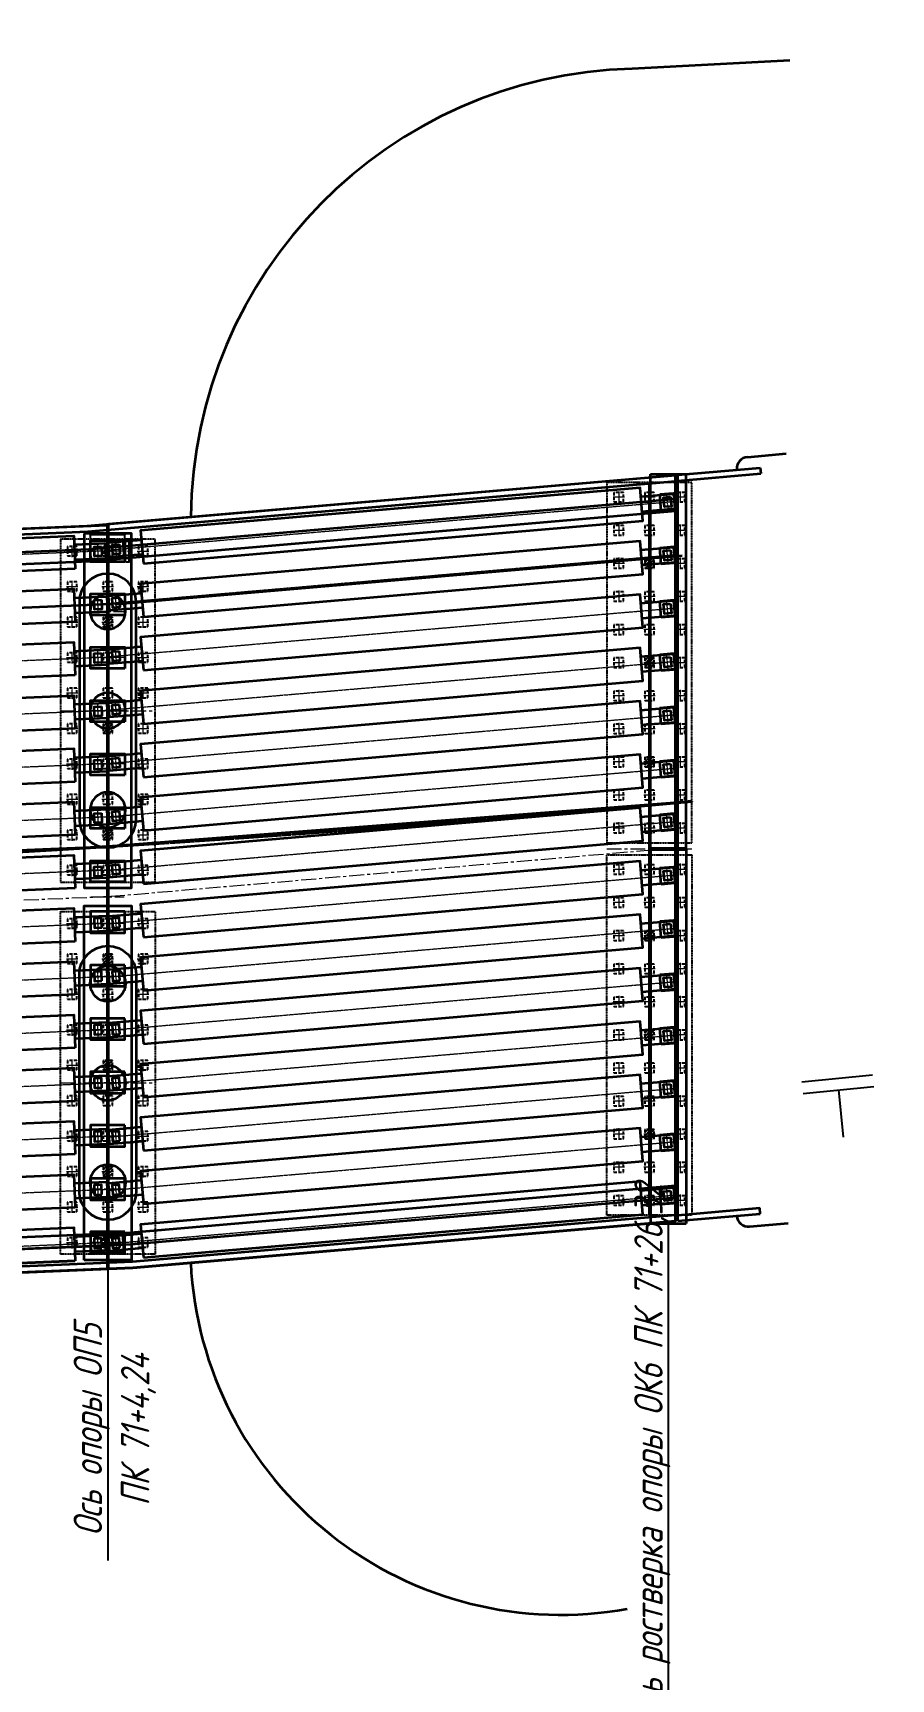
# Model space of a CAD drawing. Header units: millimetres. Extents: x 265754 to 14267433, y -6145605 to 2433772.
# Drawn here: x 6899456 to 6935735, y -503989 to -434342 of the extents above; entities that cross this region are included whole.
import ezdxf
from ezdxf import colors
from ezdxf.entities.mleader import LeaderData, LeaderLine
from ezdxf.math import Vec2, Vec3

# ---------------------------------------------------------------- set-up
doc = ezdxf.new("R2010")
doc.units = ezdxf.units.MM
for name, pattern in [('CENTER', [50.8, 31.75, -6.35, 6.35, -6.35]), ('невидимая', [9.525, 6.35, -3.175]), ('осевая', [2, 1.25, -0.25, 0.25, -0.25])]:
    doc.linetypes.add(name, pattern=pattern)
for name, color, linetype, lineweight in [('1-Бетон', 106, 'Continuous', 35), ('1-Оси', 1, 'CENTER', 20), ('ИС_Выноски', 3, 'Continuous', 18), ('ИС_Ось', 3, 'осевая', 18)]:
    doc.layers.add(name, color=color, linetype=linetype, lineweight=lineweight)
doc.layers.add('_Defpoints', color=8, linetype='Continuous', plot=False)
doc.layers.add('ИС_Невидимая', color=4, linetype='невидимая')
doc.layers.add('Штриховая', color=7, linetype='Continuous')
doc.styles.add('0', font='isocpeur.ttf', dxfattribs={"width": 0.8, "oblique": 15})
doc.styles.add('ISOCPEUR', font='isocpeur.ttf', dxfattribs={"width": 0.8, "oblique": 15, "height": 2.5})
doc.dimstyles.new('М25', dxfattribs={"dimscale": 25, "dimtxt": 2.5, "dimasz": 2, "dimexe": 1, "dimexo": 1, "dimgap": 1, "dimtad": 1, "dimdec": 0, "dimtxsty": '0', "dimblk1": 'OBLIQUE', "dimblk2": 'OBLIQUE', "dimsah": 1, "dimcen": 2.5, "dimdle": 1, "dimclrd": 256, "dimclre": 256, "dimclrt": 256, "dimaunit": 1, "dimadec": 0, "dimazin": 0, "dimtfac": 0.75, "dimtdec": 0, "dimtmove": 1, "dimatfit": 2, "dimldrblk": 'OBLIQUE', "dimfxl": 1, "dimtolj": 1, "dimtzin": 0, "dimlwd": -1, "dimlwe": -1, "dimarcsym": 0})
doc.dimstyles.new('М400нов', dxfattribs={"dimscale": 400, "dimtxt": 2.5, "dimasz": 2, "dimexe": 1, "dimexo": 1, "dimgap": 0.8, "dimtad": 1, "dimdec": 0, "dimzin": 0, "dimdsep": 46, "dimtxsty": '0', "dimblk": 'OBLIQUE', "dimcen": 0.09, "dimdle": 1, "dimclrd": 256, "dimclre": 256, "dimclrt": 256, "dimadec": 4, "dimazin": 0, "dimtfac": 1, "dimtdec": 0, "dimtmove": 1, "dimatfit": 2, "dimfxl": 1, "dimtolj": 1, "dimtzin": 0, "dimlwd": -1, "dimarcsym": 0})
pattern_1 = [(45.00024, (6856968.07, -515539.35), (-67.35221, 67.35163), [])]
pattern_2 = [(45.00024, (6856968.07, -511339.35), (-67.35221, 67.35163), [])]
pattern_3 = [(45.00024, (6856968.07, -507139.35), (-67.35221, 67.35163), [])]

# ---------------------------------------------------------------- blocks, each defined once
blk = doc.blocks.new('_None')
blk = doc.blocks.new('*D292')
at = {"layer": '1-Бетон', "transparency": 16777216}
blk.add_line((6933750, -658489), (6934314, -664008), dxfattribs=at)
blk.add_solid([(6934447, -663994), (6934182, -664022), (6934396, -664804)], dxfattribs=at)
at = {"layer": 'Defpoints', "color": 0, "transparency": 16777216}
for p in [(6853074, 131052), (6934396, -664804)]:
    blk.add_point(p, dxfattribs=at)
at = {"layer": '1-Бетон', "transparency": 16777216, "insert": (6934808, -660767), "char_height": 1000, "attachment_point": 5, "rotation": 275.83435, "style": '0'}
blk.add_mtext('\\A1;R800000', dxfattribs=at)
blk = doc.blocks.new('б33 план')
at = {"layer": '1-Бетон'}
blk.add_lwpolyline([(1400, 700), (31600, 700), (31600, -700), (1400, -700)], close=True, dxfattribs=at)
for points in [[(1400, 310), (0, 310), (0, -310), (1400, -310)], [(31600, 310), (33000, 310), (33000, -310), (31600, -310)]]:
    blk.add_lwpolyline(points, dxfattribs=at)
at = {"layer": 'ИС_Ось', "color": 3, "ltscale": 20}
for points in [[(0, 0), (33000, 0)], [(400, 310), (400, -310)], [(32600, 310), (32600, -310)]]:
    blk.add_lwpolyline(points, dxfattribs=at)
blk = doc.blocks.new('*U1858')
at = {"rotation": 182.4098864728825}
blk.add_blockref('б33 план', (16485, 694), dxfattribs=at)
blk = doc.blocks.new('*U1859')
at = {"layer": '_Defpoints', "color": 0, "linetype": 'ByBlock', "lineweight": -2, "transparency": 16777216}
for p in [(0, 0), (0, -2252), (0, -4504), (0, -6756), (0, -9008), (0, -11260), (0, -13512), (0, -15764), (0, -18016), (0, -20268), (0, -22520), (0, -24772), (0, -27024), (0, -29276)]:
    blk.add_blockref('*U1858', p, dxfattribs=at)
blk = doc.blocks.new('Б24 план')
at = {"layer": '1-Бетон'}
blk.add_lwpolyline([(1400, -700), (22600, -700), (22600, 700), (1400, 700)], close=True, dxfattribs=at)
for points in [[(1400, -310), (0, -310), (0, 310), (1400, 310)], [(22600, -310), (24000, -310), (24000, 310), (22600, 310)]]:
    blk.add_lwpolyline(points, dxfattribs=at)
at = {"layer": 'ИС_Ось', "color": 3, "ltscale": 20}
for points in [[(300, -310), (300, 310)], [(23700, -310), (23700, 310)], [(0, 0), (24000, 0)]]:
    blk.add_lwpolyline(points, dxfattribs=at)
blk = doc.blocks.new('*U1860')
at = {"rotation": 4.910079921255813}
blk.add_blockref('Б24 план', (-11956, -1027), dxfattribs=at)
blk = doc.blocks.new('*U1861')
at = {"layer": '_Defpoints', "color": 0, "linetype": 'ByBlock', "lineweight": -2, "transparency": 16777216}
for p in [(0, 0), (0, -2258), (0, -4516), (0, -6774), (0, -9032), (0, -11290), (0, -13548), (0, -15806), (0, -18064), (0, -20322), (0, -22580), (0, -24838), (0, -27096), (0, -29354)]:
    blk.add_blockref('*U1860', p, dxfattribs=at)
blk = doc.blocks.new('*U1397')
at = {"layer": '1-Бетон'}
blk.add_circle((0, 0), 750, dxfattribs=at)
blk = doc.blocks.new('*U1398')
at = {"layer": '1-Бетон', "color": 0, "linetype": 'ByBlock', "lineweight": -2, "transparency": 16777216}
for p in [(0, 0), (4200, 0), (8400, 0)]:
    blk.add_blockref('*U1397', p, dxfattribs=at)
blk = doc.blocks.new('*U1393')
at = {"layer": 'ИС_Ось', "ltscale": 500}
blk.add_line((0, -725), (0, 725), dxfattribs=at)
blk = doc.blocks.new('*U1394')
at = {"layer": '1-Бетон', "color": 0, "linetype": 'ByBlock', "lineweight": -2, "transparency": 16777216}
for p in [(0, 0), (2250, 0), (4500, 0), (6750, 0), (9000, 0), (11250, 0), (13500, 0)]:
    blk.add_blockref('*U1393', p, dxfattribs=at)
blk = doc.blocks.new('*U1395')
at = {"layer": 'ИС_Ось', "ltscale": 500}
blk.add_lwpolyline([(0, 500), (0, -1000)], dxfattribs=at)
blk = doc.blocks.new('*U1396')
at = {"color": 0, "linetype": 'ByBlock', "lineweight": -2, "transparency": 16777216}
for p in [(0, 0), (4200, 0), (8400, 0)]:
    blk.add_blockref('*U1395', p, dxfattribs=at)
blk = doc.blocks.new('*U1401')
at = {"layer": '1-Бетон'}
blk.add_circle((0, 0), 750, dxfattribs=at)
blk = doc.blocks.new('*U1402')
at = {"layer": '1-Бетон', "color": 0, "linetype": 'ByBlock', "lineweight": -2, "transparency": 16777216}
for p in [(0, 0), (4200, 0), (8400, 0)]:
    blk.add_blockref('*U1401', p, dxfattribs=at)
blk = doc.blocks.new('*U1399')
at = {"layer": 'ИС_Ось', "ltscale": 500}
blk.add_line((0, -725), (0, 725), dxfattribs=at)
blk = doc.blocks.new('*U1400')
at = {"layer": '1-Бетон', "color": 0, "linetype": 'ByBlock', "lineweight": -2, "transparency": 16777216}
for p in [(0, 0), (2250, 0), (4500, 0), (6750, 0), (9000, 0), (11250, 0), (13500, 0)]:
    blk.add_blockref('*U1399', p, dxfattribs=at)
blk = doc.blocks.new('_OBLIQUE')
at = {"color": 0, "linetype": 'ByBlock', "lineweight": -2}
blk.add_line((0.5, 0.5), (-0.5, -0.5), dxfattribs=at)
blk = doc.blocks.new('*D1866')
at = {"layer": '_Defpoints', "color": 2, "transparency": 16777216}
for p, q in [((6903367, -455579), (6901867, -455579)), ((6901892, -455792), (6901892, -455554)), ((6903342, -455792), (6903342, -455554))]:
    blk.add_line(p, q, dxfattribs=at)
at = {"layer": 'Defpoints', "color": 0, "transparency": 16777216}
for p in [(6901892, -455579), (6901892, -455817), (6903342, -455817)]:
    blk.add_point(p, dxfattribs=at)
at = {"layer": '_Defpoints', "color": 2, "transparency": 16777216, "xscale": 50, "yscale": 50, "zscale": 50}
for p, rotation in [((6901892, -455579), 180.0000242058169), ((6903342, -455579), 2.420581687090361e-05)]:
    blk.add_blockref('_OBLIQUE', p, dxfattribs=dict(at, rotation=rotation))
at = {"layer": '_Defpoints', "color": 2, "transparency": 16777216, "insert": (6902617, -455523), "char_height": 62.5, "attachment_point": 5, "rotation": 0.00002, "style": '0'}
blk.add_mtext('\\A1;1450', dxfattribs=at)
blk = doc.blocks.new('*D1867')
at = {"layer": '_Defpoints', "color": 2, "transparency": 16777216}
for p, q in [((6903367, -455817), (6903530, -455817)), ((6903505, -455792), (6903505, -456742)), ((6903367, -456717), (6903530, -456717))]:
    blk.add_line(p, q, dxfattribs=at)
at = {"layer": 'Defpoints', "color": 0, "transparency": 16777216}
for p in [(6903342, -455817), (6903342, -456717), (6903505, -456717)]:
    blk.add_point(p, dxfattribs=at)
at = {"layer": '_Defpoints', "color": 2, "transparency": 16777216, "xscale": 50, "yscale": 50, "zscale": 50}
for p, rotation in [((6903505, -455817), 90), ((6903505, -456717), 270)]:
    blk.add_blockref('_OBLIQUE', p, dxfattribs=dict(at, rotation=rotation))
at = {"layer": '_Defpoints', "color": 2, "transparency": 16777216, "insert": (6903448, -456267), "char_height": 62.5, "attachment_point": 5, "rotation": 90, "style": '0'}
blk.add_mtext('\\A1;900', dxfattribs=at)
blk = doc.blocks.new('*U2124')
at = {"layer": 'ИС_Невидимая', "ltscale": 20}
blk.add_lwpolyline([(-200, -200), (200, -200), (200, 200), (-200, 200), (-200, -200)], dxfattribs=at)
at = {"layer": 'ИС_Ось', "ltscale": 50}
for points in [[(-250, 0), (250, 0)], [(0, -250), (0, 250)]]:
    blk.add_lwpolyline(points, dxfattribs=at)
blk = doc.blocks.new('*U2125')
at = {"color": 0, "linetype": 'ByBlock', "lineweight": -2, "transparency": 16777216}
for p in [(0, 0), (1500, 0), (3000, 0), (0, -1500), (1500, -1500), (3000, -1500), (0, -3000), (1500, -3000), (3000, -3000), (0, -4500), (1500, -4500), (3000, -4500), (0, -6000), (1500, -6000), (3000, -6000), (0, -7500), (1500, -7500), (3000, -7500), (0, -9000), (1500, -9000), (3000, -9000), (0, -10500), (1500, -10500), (3000, -10500), (0, -12000), (1500, -12000), (3000, -12000), (0, -13500), (1500, -13500), (3000, -13500)]:
    blk.add_blockref('*U2124', p, dxfattribs=at)
blk = doc.blocks.new('*U2114')
at = {"layer": 'ИС_Невидимая', "ltscale": 20}
blk.add_lwpolyline([(-200, -200), (200, -200), (200, 200), (-200, 200), (-200, -200)], dxfattribs=at)
at = {"layer": 'ИС_Ось', "ltscale": 50}
for points in [[(-250, 0), (250, 0)], [(0, -250), (0, 250)]]:
    blk.add_lwpolyline(points, dxfattribs=at)
blk = doc.blocks.new('*U2115')
at = {"color": 0, "linetype": 'ByBlock', "lineweight": -2, "transparency": 16777216}
for p in [(0, 0), (1500, 0), (3000, 0), (0, -1500), (1500, -1500), (3000, -1500), (0, -3000), (1500, -3000), (3000, -3000), (0, -4500), (1500, -4500), (3000, -4500), (0, -6000), (1500, -6000), (3000, -6000), (0, -7500), (1500, -7500), (3000, -7500), (0, -9000), (1500, -9000), (3000, -9000), (0, -10500), (1500, -10500), (3000, -10500), (0, -12000), (1500, -12000), (3000, -12000), (0, -13500), (1500, -13500), (3000, -13500)]:
    blk.add_blockref('*U2114', p, dxfattribs=at)
blk = doc.blocks.new('*U2118')
at = {"layer": 'ИС_Невидимая', "ltscale": 20}
blk.add_lwpolyline([(200, 200), (-200, 200), (-200, -200), (200, -200), (200, 200)], dxfattribs=at)
at = {"layer": 'ИС_Ось', "ltscale": 50}
for points in [[(250, 0), (-250, 0)], [(0, 250), (0, -250)]]:
    blk.add_lwpolyline(points, dxfattribs=at)
blk = doc.blocks.new('*U2119')
at = {"color": 0, "linetype": 'ByBlock', "lineweight": -2, "transparency": 16777216}
for p in [(0, 0), (1300, 0), (2600, 0), (0, -1400), (1300, -1400), (2600, -1400), (0, -2800), (1300, -2800), (2600, -2800), (0, -4200), (1300, -4200), (2600, -4200), (0, -5600), (1300, -5600), (2600, -5600), (0, -7000), (1300, -7000), (2600, -7000), (0, -8400), (1300, -8400), (2600, -8400), (0, -9800), (1300, -9800), (2600, -9800), (0, -11200), (1300, -11200), (2600, -11200), (0, -12600), (1300, -12600), (2600, -12600), (0, -14000), (1300, -14000), (2600, -14000)]:
    blk.add_blockref('*U2118', p, dxfattribs=at)
blk = doc.blocks.new('*U2120')
at = {"layer": 'ИС_Невидимая', "ltscale": 20}
blk.add_lwpolyline([(200, 200), (-200, 200), (-200, -200), (200, -200), (200, 200)], dxfattribs=at)
at = {"layer": 'ИС_Ось', "ltscale": 50}
for points in [[(250, 0), (-250, 0)], [(0, 250), (0, -250)]]:
    blk.add_lwpolyline(points, dxfattribs=at)
blk = doc.blocks.new('*U2121')
at = {"color": 0, "linetype": 'ByBlock', "lineweight": -2, "transparency": 16777216}
for p in [(0, 0), (1300, 0), (2600, 0), (0, -1400), (1300, -1400), (2600, -1400), (0, -2800), (1300, -2800), (2600, -2800), (0, -4200), (1300, -4200), (2600, -4200), (0, -5600), (1300, -5600), (2600, -5600), (0, -7000), (1300, -7000), (2600, -7000), (0, -8400), (1300, -8400), (2600, -8400), (0, -9800), (1300, -9800), (2600, -9800), (0, -11200), (1300, -11200), (2600, -11200), (0, -12600), (1300, -12600), (2600, -12600), (0, -14000), (1300, -14000), (2600, -14000)]:
    blk.add_blockref('*U2120', p, dxfattribs=at)
blk = doc.blocks.new('мост план кальмиус')
at = {"layer": 'ИС_Выноски'}
ml = blk.add_multileader_mtext('Standard', dxfattribs=at)
ml.set_content('Ось ростверка опоры ОК6 ПК 71+26,32', color=256, style='ISOCPEUR')
ml.set_leader_properties(color=256, linetype='ByLayer')
ml.set_arrow_properties(name='NONE')
ml.build(insert=Vec2(0, 0))
ml.multileader.update_dxf_attribs({"text_left_attachment_type": 6, "text_right_attachment_type": 6, "dogleg_length": 0.36, "arrow_head_size": 600, "scale": 200})
ctx = ml.context
ctx.base_point, ctx.scale, ctx.char_height, ctx.arrow_head_size, ctx.landing_gap_size, ctx.plane_origin, ctx.plane_x_axis, ctx.plane_y_axis = Vec3(73245.4, -32330.6), 200, 1200, 600, 125, Vec3(80241.1, -7446.2), Vec3(0, 1), Vec3(-1, 0)
ctx.left_attachment, ctx.right_attachment, ctx.text_align_type = 6, 6, 1
notes = []
notes.append((ctx, [(1, (1, 1, 0), (73245.4, -15820.4), (0, -1), 161, [(1, [(73245.4, -14402.4)], 0, [])])]))
ctx.mtext.insert, ctx.mtext.text_direction, ctx.mtext.rotation, ctx.mtext.width, ctx.mtext.alignment, ctx.mtext.flow_direction = Vec3(71805.4, -24156), Vec3(0, 1), 1.5707963, 17109.09, 2, 5
ml = blk.add_multileader_mtext('Standard', dxfattribs=at)
ml.set_content('Ось опоры ОП5 \\PПК 71+4,24', color=256, style='ISOCPEUR')
ml.set_leader_properties(color=256, linetype='ByLayer')
ml.set_arrow_properties(name='NONE')
ml.build(insert=Vec2(0, 0))
ml.multileader.update_dxf_attribs({"text_left_attachment_type": 6, "text_right_attachment_type": 6, "dogleg_length": 0.36, "arrow_head_size": 600, "scale": 200})
ctx = ml.context
ctx.base_point, ctx.scale, ctx.char_height, ctx.arrow_head_size, ctx.landing_gap_size, ctx.plane_origin, ctx.plane_x_axis, ctx.plane_y_axis = Vec3(49544.5, -27905.8), 200, 1200, 600, 125, Vec3(56540.2, -9400.5), Vec3(0, 1), Vec3(-1, 0)
ctx.left_attachment, ctx.right_attachment, ctx.text_align_type = 6, 6, 1
notes.append((ctx, [(1, (1, 1, 0), (49544.5, -18211.7), (0, -1), 161, [(1, [(49544.5, -16236.4)], 0, [])])]))
ctx.mtext.insert, ctx.mtext.text_direction, ctx.mtext.rotation, ctx.mtext.width, ctx.mtext.alignment, ctx.mtext.flow_direction = Vec3(48104.5, -23139.3), Vec3(0, 1), 1.5707963, 10620.215, 2, 5
for ctx, leaders in notes:
    for number, flags, end, landing, length, lines in leaders:
        leader = LeaderData()
        leader.index, (leader.has_last_leader_line, leader.has_dogleg_vector, leader.attachment_direction) = number, flags
        leader.last_leader_point, leader.dogleg_vector, leader.dogleg_length = Vec3(end), Vec3(landing), length
        for number, points, colour, breaks in lines:
            line = LeaderLine()
            line.index, line.vertices, line.color, line.breaks = number, Vec3.list(points), colors.encode_raw_color(colour), breaks
            leader.lines.append(line)
        ctx.leaders.append(leader)

msp = doc.modelspace()

# ---------------------------------------------------------------- hatches: boundary and pattern name
at = {"layer": 'Штриховая'}
h = msp.add_hatch(dxfattribs=at)
h.set_pattern_fill('ANSI31', color=256, scale=30, angle=-131.877480903)
h.set_pattern_definition(pattern_1)
h.paths.add_polyline_path([(6925318.8032, -456587.3091), (6925718.8032, -456587.2996), (6925718.8126, -456987.2996), (6925318.8126, -456987.3091)])
h = msp.add_hatch(dxfattribs=at)
h.set_pattern_fill('ANSI31', color=256, scale=30, angle=-131.877480903)
h.set_pattern_definition([(45.00024, (6834066.93, -493869.37), (-67.35221, 67.35163), [])])
h.paths.add_polyline_path([(6902418.011, -459467.3765), (6902818.011, -459467.3748), (6902818.0093, -459067.3748), (6902418.0093, -459067.3765)])
h = msp.add_hatch(dxfattribs=at)
h.set_pattern_fill('ANSI31', color=256, scale=30, angle=-131.877480903)
h.set_pattern_definition(pattern_2)
h.paths.add_polyline_path([(6925318.9202, -460787.3091), (6925718.9202, -460787.2996), (6925718.9297, -461187.2996), (6925318.9297, -461187.3091)])
h = msp.add_hatch(dxfattribs=at)
h.set_pattern_fill('ANSI31', color=256, scale=30, angle=-131.877480903)
h.set_pattern_definition([(45.00024, (6834066.93, -498369.37), (-67.35221, 67.35163), [])])
h.paths.add_polyline_path([(6902418.011, -463967.3765), (6902818.011, -463967.3748), (6902818.0093, -463567.3748), (6902418.0093, -463567.3765)])
h = msp.add_hatch(dxfattribs=at)
h.set_pattern_fill('ANSI31', color=256, scale=30, angle=-131.877480903)
h.set_pattern_definition(pattern_3)
h.paths.add_polyline_path([(6925319.0372, -464987.3091), (6925719.0372, -464987.2996), (6925719.0467, -465387.2996), (6925319.0467, -465387.3091)])
h = msp.add_hatch(dxfattribs=at)
h.set_pattern_fill('ANSI31', color=256, scale=30, angle=-131.877480903)
h.set_pattern_definition([(45.00024, (6834066.93, -502869.37), (-67.35221, 67.35163), [])])
h.paths.add_polyline_path([(6902418.011, -468467.3765), (6902818.011, -468467.3748), (6902818.0093, -468067.3748), (6902418.0093, -468067.3765)])
h = msp.add_hatch(dxfattribs=at)
h.set_pattern_fill('ANSI31', color=256, scale=30, angle=-131.877480903)
h.set_pattern_definition(pattern_3)
h.paths.add_polyline_path([(6925319.1452, -472737.357), (6925719.1452, -472737.3553), (6925719.1435, -472337.3553), (6925319.1435, -472337.357)])
h = msp.add_hatch(dxfattribs=at)
h.set_pattern_fill('ANSI31', color=256, scale=30, angle=-131.877480903)
h.set_pattern_definition([(45.00024, (6834067, -508119.37), (-67.35221, 67.35163), [])])
h.paths.add_polyline_path([(6902418.0758, -473717.3765), (6902818.0758, -473717.3748), (6902818.0741, -473317.3748), (6902418.0741, -473317.3765)])
h = msp.add_hatch(dxfattribs=at)
h.set_pattern_fill('ANSI31', color=256, scale=30, angle=-131.877480903)
h.set_pattern_definition(pattern_2)
h.paths.add_polyline_path([(6925319.1452, -476937.357), (6925719.1452, -476937.3553), (6925719.1435, -476537.3553), (6925319.1435, -476537.357)])
h = msp.add_hatch(dxfattribs=at)
h.set_pattern_fill('ANSI31', color=256, scale=30, angle=-131.877480903)
h.set_pattern_definition([(45.00024, (6834067, -512619.37), (-67.35221, 67.35163), [])])
h.paths.add_polyline_path([(6902418.0758, -478217.3765), (6902818.0758, -478217.3748), (6902818.0741, -477817.3748), (6902418.0741, -477817.3765)])
h = msp.add_hatch(dxfattribs=at)
h.set_pattern_fill('ANSI31', color=256, scale=30, angle=-131.877480903)
h.set_pattern_definition(pattern_1)
h.paths.add_polyline_path([(6925319.1452, -481137.357), (6925719.1452, -481137.3553), (6925719.1435, -480737.3553), (6925319.1435, -480737.357)])
h = msp.add_hatch(dxfattribs=at)
h.set_pattern_fill('ANSI31', color=256, scale=30, angle=-131.877480903)
h.set_pattern_definition([(45.00024, (6834067, -517119.37), (-67.35221, 67.35163), [])])
h.paths.add_polyline_path([(6902418.0758, -482717.3765), (6902818.0758, -482717.3748), (6902818.0741, -482317.3748), (6902418.0741, -482317.3765)])

# ---------------------------------------------------------------- linework, layer by layer
at = {"layer": '1-Бетон', "color": 1}
msp.add_line((6925519.1452, -484362.3536), (6925519.1452, -453362.3553), dxfattribs=at)
at = {"layer": '1-Бетон', "color": 5}
for p, q in [((6925953.7768, -453863.7642), (6926718.9416, -453798.0309)), ((6926013.6914, -454561.1954), (6925953.7768, -453863.7642)), ((6926718.9416, -454500.6092), (6926013.6914, -454561.1954)), ((6925953.7768, -456121.7642), (6926718.9416, -456056.0309)), ((6926013.6914, -456819.1954), (6925953.7768, -456121.7642)), ((6926718.9416, -456758.6092), (6926013.6914, -456819.1954)), ((6925953.7768, -458379.7642), (6926718.9416, -458314.0309)), ((6926013.6914, -459077.1954), (6925953.7768, -458379.7642)), ((6926718.9416, -459016.6092), (6926013.6914, -459077.1954)), ((6925953.7768, -460637.7642), (6926718.9416, -460572.0309)), ((6926013.6914, -461335.1954), (6925953.7768, -460637.7642)), ((6926718.9416, -461274.6092), (6926013.6914, -461335.1954)), ((6925953.7768, -462895.7642), (6926718.9416, -462830.0309)), ((6926013.6914, -463593.1954), (6925953.7768, -462895.7642)), ((6926718.9416, -463532.6092), (6926013.6914, -463593.1954)), ((6925953.7768, -465153.7642), (6926718.9416, -465088.0309)), ((6926013.6914, -465851.1954), (6925953.7768, -465153.7642)), ((6926718.9416, -465790.6092), (6926013.6914, -465851.1954)), ((6925953.7768, -467411.7642), (6926718.9416, -467346.0309)), ((6926013.6914, -468109.1954), (6925953.7768, -467411.7642)), ((6926718.9416, -468048.6092), (6926013.6914, -468109.1954)), ((6925953.7768, -469669.7642), (6926718.9416, -469604.0309)), ((6926013.6914, -470367.1954), (6925953.7768, -469669.7642)), ((6926718.9416, -470306.6092), (6926013.6914, -470367.1954)), ((6925953.7768, -471927.7642), (6926718.9416, -471862.0309)), ((6926013.6914, -472625.1954), (6925953.7768, -471927.7642)), ((6926718.9416, -472564.6092), (6926013.6914, -472625.1954)), ((6925953.7768, -474185.7642), (6926718.9416, -474120.0309)), ((6926013.6914, -474883.1954), (6925953.7768, -474185.7642)), ((6926718.9416, -474822.6092), (6926013.6914, -474883.1954)), ((6925953.7768, -476443.7642), (6926718.9416, -476378.0309)), ((6926013.6914, -477141.1954), (6925953.7768, -476443.7642)), ((6926718.9416, -477080.6092), (6926013.6914, -477141.1954)), ((6925953.7768, -478701.7642), (6926718.9416, -478636.0309)), ((6926013.6914, -479399.1954), (6925953.7768, -478701.7642)), ((6926718.9416, -479338.6092), (6926013.6914, -479399.1954)), ((6925953.7768, -480959.7642), (6926718.9416, -480894.0309)), ((6926013.6914, -481657.1954), (6925953.7768, -480959.7642)), ((6926718.9416, -481596.6092), (6926013.6914, -481657.1954)), ((6925953.7768, -483217.7642), (6926718.9416, -483152.0309)), ((6926013.6914, -483915.1954), (6925953.7768, -483217.7642)), ((6926718.9416, -483854.6092), (6926013.6914, -483915.1954))]:
    msp.add_line(p, q, dxfattribs=at)
at = {"layer": '1-Бетон', "color": 3}
for p, q in [((6925568.9416, -468887.3296), (6927068.9416, -468887.3087)), ((6925569.162, -484707.3296), (6927069.162, -484707.3087))]:
    msp.add_line(p, q, dxfattribs=at)
at = {"layer": '1-Бетон'}
for points in [[(6931460.0291, -435512.7222), (6924788.1291, -435857.9864)], [(6929664.0106, -452285.736), (6931303.7115, -452142.2807)], [(6779525.5592, -453053.8968), (6804390.0413, -455189.9414), (6836841.2633, -456555.66), (6869303.2375, -456555.66), (6901754.4595, -455189.9414), (6926618.9416, -453053.8968)], [(6837971.8121, -456805.66), (6869308.4959, -456805.66), (6901770.4221, -455439.4909), (6926618.9416, -453304.8176)], [(6926618.9416, -484616), (6926618.9416, -453053.8968)], [(6926718.9416, -484607.4092), (6926718.9416, -453045.306)], [(6926719.0044, -453045.3006), (6930205.6858, -452740.2555)], [(6926719.0044, -453296.2555), (6930227.4747, -452989.3041)], [(6930205.6858, -452740.2555), (6930227.4747, -452989.3041)], [(6926618.0502, -468835.0921), (6926718.0502, -468835.0921)], [(6904124.3863, -470340.9769), (6908843.2966, -469935.5873)], [(6926618.9416, -484365.0792), (6903658.8881, -486337.5192), (6869962.0458, -487755.66), (6836182.455, -487755.66), (6802485.6126, -486337.5192), (6779525.5592, -484365.0792)], [(6779525.5592, -484616), (6802469.65, -486587.0687), (6836177.1966, -488005.66), (6869967.3041, -488005.66), (6903674.8508, -486587.0687), (6926618.9416, -484616)], [(6904124.3863, -486146.9769), (6925246.5877, -484332.4221)], [(6926718.9387, -484356.4545), (6930183.8341, -484053.3154)], [(6926718.9387, -484607.4095), (6930205.623, -484302.3641)], [(6929751.1036, -484844.0393), (6931390.8045, -484700.5841)], [(6930205.623, -484302.3641), (6930183.8341, -484053.3154)], [(6869580.8954, -487005.6942), (6902552.6882, -485640.9785)], [(6871064.0493, -487559.1491), (6901237.3401, -486289.2979)]]:
    msp.add_lwpolyline(points, dxfattribs=at)
at = {"layer": '1-Бетон', "color": 4}
for points in [[(6902643.0758, -455113.6027), (6926618.9416, -453053.8968), (6926618.9416, -484616), (6903674.8508, -486587.0687), (6902643.0758, -486630.4912), (6902643.0758, -455113.6027)], [(6837971.8121, -457555.66), (6869324.2708, -457555.66), (6901818.31, -456188.1395), (6926618.9416, -454057.5801)], [(6837971.8121, -458055.66), (6869334.7875, -458055.66), (6901850.2353, -456687.2385), (6926618.9416, -454559.4217)], [(6869622.2504, -456542.2342), (6902593.0758, -455167.3342), (6902593.0758, -486632.5955), (6869967.3041, -488005.66), (6869622.2504, -488004.8387), (6869622.2504, -456542.2342)], [(6902929.8097, -458505.0406), (6926905.6755, -456445.3347)], [(6902751.4833, -458513.6593), (6869635.3799, -459907.374)], [(6926572.924, -466921.3794), (6902644.0432, -468767.6356)], [(6869622.2504, -470133.704), (6902594.0916, -468770.7352)], [(6837971.8121, -486505.66), (6869935.7541, -486505.66), (6903579.075, -485089.7716), (6926618.9416, -483110.4751)], [(6837971.8121, -487005.66), (6869946.2708, -487005.66), (6903611.0002, -485588.8706), (6926618.9416, -483612.3167)]]:
    msp.add_lwpolyline(points, dxfattribs=at)
at = {"layer": '1-Бетон', "color": 3}
for points in [[(6925568.9419, -468837.3296), (6925569.1593, -453017.2881)], [(6925569.1593, -453017.2881), (6927069.1593, -453017.036)], [(6927068.9419, -468837.3087), (6927069.1593, -453017.036)], [(6925568.9416, -468837.3296), (6927068.9419, -468837.3087)], [(6925568.9416, -468887.3296), (6925569.162, -484707.3296)], [(6927068.9416, -468887.3087), (6927069.162, -484707.3087)]]:
    msp.add_lwpolyline(points, dxfattribs=at)
at = {"layer": '1-Бетон', "color": 5}
for points in [[(6926414.9643, -453974.6973), (6926449.2012, -454373.2294), (6926150.3021, -454398.9071), (6926116.0652, -454000.375), (6926414.9643, -453974.6973)], [(6903342.1846, -456717.3748), (6901892.1846, -456717.3748), (6901892.1846, -455817.3748), (6903342.1846, -455817.3748), (6903342.1846, -456717.3748)], [(6902347.8952, -456065.7257), (6902364.7144, -456465.3719), (6902064.9797, -456477.9863), (6902048.1605, -456078.3401), (6902347.8952, -456065.7257)], [(6903100.8363, -455977.5549), (6903135.0732, -456376.087), (6902836.1742, -456401.7647), (6902801.9373, -456003.2326), (6903100.8363, -455977.5549)], [(6926414.9643, -456232.6973), (6926449.2012, -456631.2294), (6926150.3021, -456656.9071), (6926116.0652, -456258.375), (6926414.9643, -456232.6973)], [(6903342.1846, -458975.3748), (6901892.1846, -458975.3748), (6901892.1846, -458075.3748), (6903342.1846, -458075.3748), (6903342.1846, -458975.3748)], [(6903100.8363, -458235.5549), (6903135.0732, -458634.087), (6902836.1742, -458659.7647), (6902801.9373, -458261.2326), (6903100.8363, -458235.5549)], [(6902347.8952, -458323.7257), (6902364.7144, -458723.3719), (6902064.9797, -458735.9863), (6902048.1605, -458336.3401), (6902347.8952, -458323.7257)], [(6926414.9643, -458490.6973), (6926449.2012, -458889.2294), (6926150.3021, -458914.9071), (6926116.0652, -458516.375), (6926414.9643, -458490.6973)], [(6903342.1846, -461233.3748), (6901892.1846, -461233.3748), (6901892.1846, -460333.3748), (6903342.1846, -460333.3748), (6903342.1846, -461233.3748)], [(6902347.8952, -460581.7257), (6902364.7144, -460981.3719), (6902064.9797, -460993.9863), (6902048.1605, -460594.3401), (6902347.8952, -460581.7257)], [(6903100.8363, -460493.5549), (6903135.0732, -460892.087), (6902836.1742, -460917.7647), (6902801.9373, -460519.2326), (6903100.8363, -460493.5549)], [(6926414.9643, -460748.6973), (6926449.2012, -461147.2294), (6926150.3021, -461172.9071), (6926116.0652, -460774.375), (6926414.9643, -460748.6973)], [(6903342.1846, -463491.3748), (6901892.1846, -463491.3748), (6901892.1846, -462591.3748), (6903342.1846, -462591.3748), (6903342.1846, -463491.3748)], [(6902347.8952, -462839.7257), (6902364.7144, -463239.3719), (6902064.9797, -463251.9863), (6902048.1605, -462852.3401), (6902347.8952, -462839.7257)], [(6903100.8363, -462751.5549), (6903135.0732, -463150.087), (6902836.1742, -463175.7647), (6902801.9373, -462777.2326), (6903100.8363, -462751.5549)], [(6926414.9643, -463006.6973), (6926449.2012, -463405.2294), (6926150.3021, -463430.9071), (6926116.0652, -463032.375), (6926414.9643, -463006.6973)], [(6903342.1846, -465749.3748), (6901892.1846, -465749.3748), (6901892.1846, -464849.3748), (6903342.1846, -464849.3748), (6903342.1846, -465749.3748)], [(6902347.8952, -465097.7257), (6902364.7144, -465497.3719), (6902064.9797, -465509.9863), (6902048.1605, -465110.3401), (6902347.8952, -465097.7257)], [(6903100.8363, -465009.5549), (6903135.0732, -465408.087), (6902836.1742, -465433.7647), (6902801.9373, -465035.2326), (6903100.8363, -465009.5549)], [(6926414.9643, -465264.6973), (6926449.2012, -465663.2294), (6926150.3021, -465688.9071), (6926116.0652, -465290.375), (6926414.9643, -465264.6973)], [(6903342.1846, -468007.3748), (6901892.1846, -468007.3748), (6901892.1846, -467107.3748), (6903342.1846, -467107.3748), (6903342.1846, -468007.3748)], [(6903100.8363, -467267.5549), (6903135.0732, -467666.087), (6902836.1742, -467691.7647), (6902801.9373, -467293.2326), (6903100.8363, -467267.5549)], [(6902347.8952, -467355.7257), (6902364.7144, -467755.3719), (6902064.9797, -467767.9863), (6902048.1605, -467368.3401), (6902347.8952, -467355.7257)], [(6926414.9643, -467522.6973), (6926449.2012, -467921.2294), (6926150.3021, -467946.9071), (6926116.0652, -467548.375), (6926414.9643, -467522.6973)], [(6903342.1846, -470265.3748), (6901892.1846, -470265.3748), (6901892.1846, -469365.3748), (6903342.1846, -469365.3748), (6903342.1846, -470265.3748)], [(6902347.8952, -469613.7257), (6902364.7144, -470013.3719), (6902064.9797, -470025.9863), (6902048.1605, -469626.3401), (6902347.8952, -469613.7257)], [(6903100.8363, -469525.5549), (6903135.0732, -469924.087), (6902836.1742, -469949.7647), (6902801.9373, -469551.2326), (6903100.8363, -469525.5549)], [(6926414.9643, -469780.6973), (6926449.2012, -470179.2294), (6926150.3021, -470204.9071), (6926116.0652, -469806.375), (6926414.9643, -469780.6973)], [(6903342.1846, -471519.3748), (6901892.1846, -471519.3748), (6901892.1846, -472419.3748), (6903342.1846, -472419.3748), (6903342.1846, -471519.3748)], [(6902364.716, -472193.4094), (6902347.8968, -471793.7631), (6902048.1621, -471806.3775), (6902064.9813, -472206.0238), (6902364.716, -472193.4094)], [(6903135.0764, -472182.1244), (6903100.8396, -471783.5923), (6902801.9405, -471809.2699), (6902836.1774, -472207.802), (6903135.0764, -472182.1244)], [(6926414.9643, -472038.6973), (6926449.2012, -472437.2294), (6926150.3021, -472462.9071), (6926116.0652, -472064.375), (6926414.9643, -472038.6973)], [(6903342.1846, -473777.3748), (6901892.1846, -473777.3748), (6901892.1846, -474677.3748), (6903342.1846, -474677.3748), (6903342.1846, -473777.3748)], [(6902364.716, -474451.4094), (6902347.8968, -474051.7631), (6902048.1621, -474064.3775), (6902064.9813, -474464.0238), (6902364.716, -474451.4094)], [(6903135.0764, -474440.1244), (6903100.8396, -474041.5923), (6902801.9405, -474067.2699), (6902836.1774, -474465.802), (6903135.0764, -474440.1244)], [(6926414.9643, -474296.6973), (6926449.2012, -474695.2294), (6926150.3021, -474720.9071), (6926116.0652, -474322.375), (6926414.9643, -474296.6973)], [(6903342.1846, -476035.3748), (6901892.1846, -476035.3748), (6901892.1846, -476935.3748), (6903342.1846, -476935.3748), (6903342.1846, -476035.3748)], [(6902364.716, -476709.4094), (6902347.8968, -476309.7631), (6902048.1621, -476322.3775), (6902064.9813, -476722.0238), (6902364.716, -476709.4094)], [(6903135.0764, -476698.1244), (6903100.8396, -476299.5923), (6902801.9405, -476325.2699), (6902836.1774, -476723.802), (6903135.0764, -476698.1244)], [(6926414.9643, -476554.6973), (6926449.2012, -476953.2294), (6926150.3021, -476978.9071), (6926116.0652, -476580.375), (6926414.9643, -476554.6973)], [(6903342.1846, -478293.3748), (6901892.1846, -478293.3748), (6901892.1846, -479193.3748), (6903342.1846, -479193.3748), (6903342.1846, -478293.3748)], [(6902364.716, -478967.4094), (6902347.8968, -478567.7631), (6902048.1621, -478580.3775), (6902064.9813, -478980.0238), (6902364.716, -478967.4094)], [(6903135.0764, -478956.1244), (6903100.8396, -478557.5923), (6902801.9405, -478583.2699), (6902836.1774, -478981.802), (6903135.0764, -478956.1244)], [(6926414.9643, -478812.6973), (6926449.2012, -479211.2294), (6926150.3021, -479236.9071), (6926116.0652, -478838.375), (6926414.9643, -478812.6973)], [(6903342.1846, -480551.3748), (6901892.1846, -480551.3748), (6901892.1846, -481451.3748), (6903342.1846, -481451.3748), (6903342.1846, -480551.3748)], [(6902364.716, -481225.4094), (6902347.8968, -480825.7631), (6902048.1621, -480838.3775), (6902064.9813, -481238.0238), (6902364.716, -481225.4094)], [(6903135.0764, -481214.1244), (6903100.8396, -480815.5923), (6902801.9405, -480841.2699), (6902836.1774, -481239.802), (6903135.0764, -481214.1244)], [(6926414.9643, -481070.6973), (6926449.2012, -481469.2294), (6926150.3021, -481494.9071), (6926116.0652, -481096.375), (6926414.9643, -481070.6973)], [(6903342.1846, -482809.3748), (6901892.1846, -482809.3748), (6901892.1846, -483709.3748), (6903342.1846, -483709.3748), (6903342.1846, -482809.3748)], [(6902364.716, -483483.4094), (6902347.8968, -483083.7631), (6902048.1621, -483096.3775), (6902064.9813, -483496.0238), (6902364.716, -483483.4094)], [(6903135.0764, -483472.1244), (6903100.8396, -483073.5923), (6902801.9405, -483099.2699), (6902836.1774, -483497.802), (6903135.0764, -483472.1244)], [(6926414.9643, -483328.6973), (6926449.2012, -483727.2294), (6926150.3021, -483752.9071), (6926116.0652, -483354.375), (6926414.9643, -483328.6973)], [(6903342.1846, -485067.3748), (6901892.1846, -485067.3748), (6901892.1846, -485967.3748), (6903342.1846, -485967.3748), (6903342.1846, -485067.3748)], [(6902364.716, -485741.4094), (6902347.8968, -485341.7631), (6902048.1621, -485354.3775), (6902064.9813, -485754.0238), (6902364.716, -485741.4094)], [(6903135.0764, -485730.1244), (6903100.8396, -485331.5923), (6902801.9405, -485357.2699), (6902836.1774, -485755.802), (6903135.0764, -485730.1244)]]:
    msp.add_lwpolyline(points, dxfattribs=at)
at = {"layer": '1-Бетон', "color": 3}
for points in [[(6901617.4261, -455517.7305), (6901617.4261, -470517.7305), (6903617.4922, -470517.7305), (6903617.4922, -455517.7305)], [(6901617.238, -486268.197), (6901617.6143, -471268.0192), (6903617.6804, -471267.0411), (6903617.304, -486267.219)]]:
    msp.add_lwpolyline(points, close=True, dxfattribs=at)
at = {"layer": '1-Бетон', "elevation": -5778.159}
for points in [[(6901418.14, -458418.0641), (6901418.14, -467618.0003, 0.9958479419), (6903818.14, -467618.0003), (6903818.14, -458418.0641, 0.9958479419)], [(6901418.14, -483367.6855), (6901418.14, -474167.7493, -0.9958479419), (6903818.14, -474167.7493), (6903818.14, -483367.6855, -0.9958479419)]]:
    msp.add_lwpolyline(points, format="xyb", close=True, dxfattribs=at)
at = {"layer": '1-Бетон'}
for centre, radius, start, end in [((6925283.2148, -455011.1074), 19159.5186, 91.480696253, 179.412057323), ((6929707.5884, -452783.8333), 500, 94.99999999, 185.000000011), ((6929707.5257, -484345.942), 500, 185.000000203, 275.000000204), ((6921768.0347, -485605.8021, 33460.77), 15662.3085, 182.820889703, 280.351404698)]:
    msp.add_arc(centre, radius, start, end, dxfattribs=at)
at = {"layer": '1-Оси', "color": 1, "ltscale": 20}
msp.add_lwpolyline([(6926618.9416, -468835.0921), (6902746.4591, -470885.9165), (6869622.2208, -472280.6612), (6836502.7045, -472279.837), (6803398.0417, -470885.9165), (6779525.5592, -468835.0921)], dxfattribs=at)
at = {"layer": '_Defpoints', "color": 4}
msp.add_lwpolyline([(6904004.5572, -455398.1145), (6925126.7586, -453583.5598)], dxfattribs=at)
at = {"layer": '_Defpoints'}
msp.add_lwpolyline([(6901177.8898, -455614.5606), (6871004.0898, -456884.4332)], dxfattribs=at)
at = {"layer": '_Defpoints', "color": 2}
for points in [[(6902491.4553, -455909.5511), (6902520.889, -456608.9321), (6901921.4196, -456634.1609), (6901891.986, -455934.78)], [(6903237.4471, -455815.2666), (6903297.3616, -456512.6977), (6902699.5635, -456564.0531), (6902639.6489, -455866.6219)], [(6902520.8905, -485884.9695), (6902491.4569, -485185.5886), (6901891.9876, -485210.8174), (6901921.4212, -485910.1983)], [(6903297.3648, -485866.7351), (6903237.4503, -485169.3039), (6902639.6521, -485220.6592), (6902699.5667, -485918.0904)]]:
    msp.add_lwpolyline(points, close=True, dxfattribs=at)
at = {"layer": 'Defpoints'}
for points in [[(6931967.502, -478715.7095), (6934952.7739, -478418.8059)], [(6932016.986, -479213.2548), (6935002.2579, -478916.3512)], [(6933509.6219, -479064.803), (6933707.5576, -481054.9843)]]:
    msp.add_lwpolyline(points, dxfattribs=at)
at = {"layer": 'ИС_Невидимая', "ltscale": 0.1}
for points in [[(6927319.1441, -468612.3553), (6927319.1452, -453362.3553), (6923719.1452, -453362.3553), (6923719.1452, -468612.3553), (6927319.1452, -468612.3553)], [(6900618.0089, -455767.3748), (6900618.0705, -470267.3918), (6904618.0758, -470267.3748), (6904618.0142, -455767.3748), (6900618.0089, -455767.3748)], [(6927318.9268, -469112.3052), (6927318.9258, -484362.3536), (6923718.9258, -484362.3536), (6923718.9258, -469112.3553), (6927318.9258, -469112.3052)], [(6900618.0758, -486017.3748), (6900618.0758, -471517.3748), (6904618.0758, -471517.3748), (6904618.0758, -486017.3748), (6900618.0758, -486017.3748)]]:
    msp.add_lwpolyline(points, dxfattribs=at)
at = {"layer": 'ИС_Ось', "color": 1, "ltscale": 500}
msp.add_line((6901918.0758, -470892.3748), (6903318.0758, -470892.3748), dxfattribs=at)
at = {"layer": 'ИС_Ось', "color": 3, "ltscale": 500}
msp.add_lwpolyline([(6925519.0214, -453362.4602), (6925519.1531, -484362.5689)], dxfattribs=at)
at = {"layer": 'ИС_Ось', "color": 1, "ltscale": 500}
for points in [[(6902618.0758, -455767.3748), (6902618.0758, -470793.7352)], [(6900618.0397, -463017.7305), (6904618.0142, -463017.7305)], [(6923719.0848, -468862.3553), (6927319.0848, -468862.3052)], [(6902618.0758, -486017.3748), (6902618.0758, -470991.0144)], [(6900618.0758, -478767.7305), (6904618.0758, -478767.7305)]]:
    msp.add_lwpolyline(points, dxfattribs=at)
at = {"layer": 'ИС_Ось', "color": 1, "lineweight": 40, "ltscale": 2, "true_color": 0xff0000, "flags": 128}
msp.add_lwpolyline([(6778576.4857, -466823.751, 0.0465829445), (6927319.1442, -466852.017, 0.0465829445)], format="xyb", dxfattribs=at)

# ---------------------------------------------------------------- block references
at = {"color": 1}
for name, p in [('*U2119', (6924219.1452, -453987.3553)), ('*U2125', (6901118.011, -456267.3748)), ('*U2121', (6924219.1452, -469737.3553)), ('*U2115', (6901118.0758, -472017.3748))]:
    msp.add_blockref(name, p, dxfattribs=at)
at = {"xscale": -1, "rotation": 90}
msp.add_blockref('*U1396', (6902368.0758, -458817.7305), dxfattribs=at)
at = {"layer": '1-Бетон'}
msp.add_blockref('мост план кальмиус', (6853073.53, -668947.9294), dxfattribs=at)
at = {"layer": '1-Бетон', "xscale": -1, "rotation": 90}
for name, p in [('*U1400', (6902618.0758, -456267.3748)), ('*U1402', (6902618.0758, -458817.7305))]:
    msp.add_blockref(name, p, dxfattribs=at)
at = {"layer": '1-Бетон', "rotation": 90}
for name, p in [('*U1394', (6902618.0758, -485517.13)), ('*U1398', (6902618.0758, -482967.13))]:
    msp.add_blockref(name, p, dxfattribs=at)
at = {"layer": '_Defpoints'}
for name, p in [('*U1861', (6914625.5724, -455188.2683)), ('*U1859', (6886120.6781, -456948.8671))]:
    msp.add_blockref(name, p, dxfattribs=at)

# ---------------------------------------------------------------- dimensions: what is measured, and where the dimension line sits
at = {"layer": '1-Бетон'}
dim = msp.add_radius_dim(center=(6853073.53, 131052.1027), mpoint=(6934395.7587, -664803.8808), dimstyle='М400нов', override={"dimsah": 1}, dxfattribs=at)
dim.commit()
dim.dimension.update_dxf_attribs({"geometry": '*D292', "text_midpoint": (6933991.7931, -660850.4916), "dimtype": 164})
at = {"layer": '_Defpoints', "color": 2}
for base, p2, angle, picture, middle in [((6901892.1845, -455578.8904), (6901892.1846, -455817.3748), 180.000024206, '*D1866', (6902617.1844, -455522.6401)), ((6903504.6555, -456717.3748), (6903342.1846, -456717.3748), 90.000024226, '*D1867', (6903448.4055, -456267.3748))]:
    dim = msp.add_linear_dim(base=base, p1=(6903342.1846, -455817.3748), p2=p2, angle=angle, dimstyle='М25', override={"dimclrd": 2, "dimclre": 2, "dimclrt": 2}, dxfattribs=at)
    dim.commit()
    dim.dimension.update_dxf_attribs({"geometry": picture, "text_midpoint": middle})

# ---------------------------------------------------------------- leaders
at = {"layer": 'ИС_Выноски'}
ml = msp.add_multileader_mtext('Standard', dxfattribs=at)
ml.set_content('Ось ростверка опоры ОК6 ПК 71+26,32', color=256, style='ISOCPEUR')
ml.set_leader_properties(color=256, linetype='ByLayer')
ml.set_arrow_properties(name='NONE')
ml.build(insert=Vec2(0, 0))
ml.multileader.update_dxf_attribs({"text_left_attachment_type": 6, "text_right_attachment_type": 6, "dogleg_length": 0.36, "arrow_head_size": 600, "scale": 200})
ctx = ml.context
ctx.base_point, ctx.scale, ctx.char_height, ctx.arrow_head_size, ctx.landing_gap_size, ctx.plane_origin, ctx.plane_x_axis, ctx.plane_y_axis = Vec3(6926318.9416, -502635.447), 200, 1200, 600, 125, Vec3(6933314.6181, -477751.0722), Vec3(0, 1), Vec3(-1, 0)
ctx.left_attachment, ctx.right_attachment, ctx.text_align_type = 6, 6, 1
notes = []
notes.append((ctx, [(1, (1, 1, 0), (6926318.9416, -486125.3273), (0, -1), 161.0417, [(1, [(6926318.9416, -484707.3191)], 0, [])])]))
ctx.mtext.insert, ctx.mtext.text_direction, ctx.mtext.rotation, ctx.mtext.width, ctx.mtext.alignment, ctx.mtext.flow_direction = Vec3(6924878.9416, -494460.908), Vec3(0, 1), 1.5707963268, 17109.090455, 2, 5
ml = msp.add_multileader_mtext('Standard', dxfattribs=at)
ml.set_content('Ось ростверка опоры ОК6 ПК 71+26,32', color=256, style='ISOCPEUR')
ml.set_leader_properties(color=256, linetype='ByLayer')
ml.set_arrow_properties(name='NONE')
ml.build(insert=Vec2(0, 0))
ml.multileader.update_dxf_attribs({"text_left_attachment_type": 6, "text_right_attachment_type": 6, "dogleg_length": 0.36, "arrow_head_size": 600, "scale": 200})
ctx = ml.context
ctx.base_point, ctx.scale, ctx.char_height, ctx.arrow_head_size, ctx.landing_gap_size, ctx.plane_origin, ctx.plane_x_axis, ctx.plane_y_axis = Vec3(6926318.9416, -628459.9767), 200, 1200, 600, 125, Vec3(6933314.6181, -603575.6019), Vec3(0, 1), Vec3(-1, 0)
ctx.left_attachment, ctx.right_attachment, ctx.text_align_type = 6, 6, 1
notes.append((ctx, [(1, (1, 1, 0), (6926318.9416, -611949.8569), (0, -1), 161.0417, [(1, [(6926318.9416, -610531.8488)], 0, [])])]))
ctx.mtext.insert, ctx.mtext.text_direction, ctx.mtext.rotation, ctx.mtext.width, ctx.mtext.alignment, ctx.mtext.flow_direction = Vec3(6924878.9416, -620285.4377), Vec3(0, 1), 1.5707963268, 17109.090455, 2, 5
ml = msp.add_multileader_mtext('Standard', dxfattribs=at)
ml.set_content('Ось опоры ОП5 \\PПК 71+4,24', color=256, style='ISOCPEUR')
ml.set_leader_properties(color=256, linetype='ByLayer')
ml.set_arrow_properties(name='NONE')
ml.build(insert=Vec2(0, 0))
ml.multileader.update_dxf_attribs({"text_left_attachment_type": 6, "text_right_attachment_type": 6, "dogleg_length": 0.36, "arrow_head_size": 600, "scale": 200})
ctx = ml.context
ctx.base_point, ctx.scale, ctx.char_height, ctx.arrow_head_size, ctx.landing_gap_size, ctx.plane_origin, ctx.plane_x_axis, ctx.plane_y_axis = Vec3(6902618.0758, -498210.7284), 200, 1200, 600, 125, Vec3(6909613.7524, -479705.4074), Vec3(0, 1), Vec3(-1, 0)
ctx.left_attachment, ctx.right_attachment, ctx.text_align_type = 6, 6, 1
notes.append((ctx, [(1, (1, 1, 0), (6902618.0758, -488516.6086), (0, -1), 161.0417, [(1, [(6902618.0758, -486541.2457)], 0, [])])]))
ctx.mtext.insert, ctx.mtext.text_direction, ctx.mtext.rotation, ctx.mtext.width, ctx.mtext.alignment, ctx.mtext.flow_direction = Vec3(6901178.0758, -493444.1894), Vec3(0, 1), 1.5707963268, 10620.215089, 2, 5
ml = msp.add_multileader_mtext('Standard', dxfattribs=at)
ml.set_content('Ось опоры ОП5 \\PПК 71+4,24', color=256, style='ISOCPEUR')
ml.set_leader_properties(color=256, linetype='ByLayer')
ml.set_arrow_properties(name='NONE')
ml.build(insert=Vec2(0, 0))
ml.multileader.update_dxf_attribs({"text_left_attachment_type": 6, "text_right_attachment_type": 6, "dogleg_length": 0.36, "arrow_head_size": 600, "scale": 200})
ctx = ml.context
ctx.base_point, ctx.scale, ctx.char_height, ctx.arrow_head_size, ctx.landing_gap_size, ctx.plane_origin, ctx.plane_x_axis, ctx.plane_y_axis = Vec3(6902618.0758, -624035.2581), 200, 1200, 600, 125, Vec3(6909613.7524, -605529.9371), Vec3(0, 1), Vec3(-1, 0)
ctx.left_attachment, ctx.right_attachment, ctx.text_align_type = 6, 6, 1
notes.append((ctx, [(1, (1, 1, 0), (6902618.0758, -614341.1383), (0, -1), 161.0417, [(1, [(6902618.0758, -612365.7754)], 0, [])])]))
ctx.mtext.insert, ctx.mtext.text_direction, ctx.mtext.rotation, ctx.mtext.width, ctx.mtext.alignment, ctx.mtext.flow_direction = Vec3(6901178.0758, -619268.7191), Vec3(0, 1), 1.5707963268, 10620.215089, 2, 5
for ctx, leaders in notes:
    for number, flags, end, landing, length, lines in leaders:
        leader = LeaderData()
        leader.index, (leader.has_last_leader_line, leader.has_dogleg_vector, leader.attachment_direction) = number, flags
        leader.last_leader_point, leader.dogleg_vector, leader.dogleg_length = Vec3(end), Vec3(landing), length
        for number, points, colour, breaks in lines:
            line = LeaderLine()
            line.index, line.vertices, line.color, line.breaks = number, Vec3.list(points), colors.encode_raw_color(colour), breaks
            leader.lines.append(line)
        ctx.leaders.append(leader)

doc.saveas('drawing.dxf')
